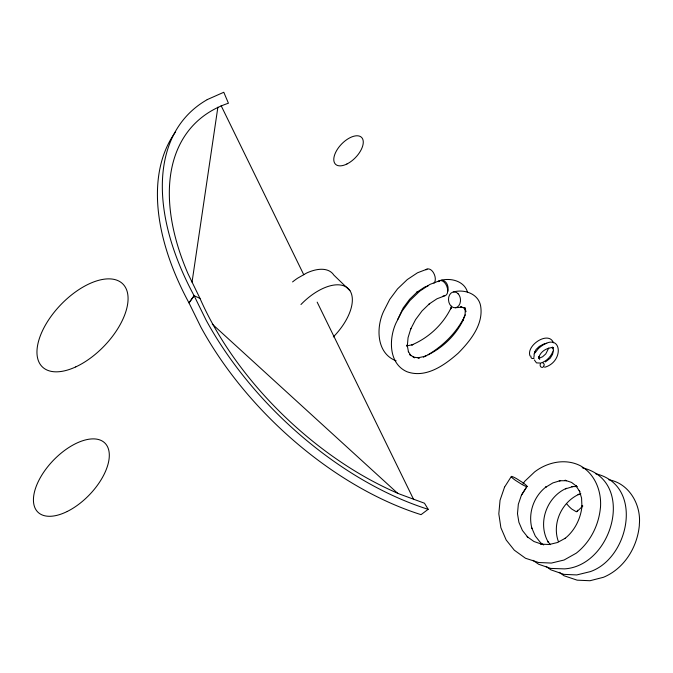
<?xml version="1.0" encoding="UTF-8"?>
<svg xmlns="http://www.w3.org/2000/svg" width="673" height="673" viewBox="0 0 673 673"><rect width="100%" height="100%" fill="white"/><g stroke="black" fill="none" stroke-linecap="round" stroke-linejoin="round"><path stroke-width="1.01" d="M530.93 356.11L530.879 356.715A2.642 2.305 -35.8 0 0 532.192 358.516L534.017 358.482M533.857 357.573L534.202 355.066M534.455 353.468L534.598 351.971L534.539 352.467L536.045 349.514L539.292 346.41L543.515 344.139L546.787 343.331M192.041 282.164L217.884 107.15M397.634 319.625L403.161 307.99L409.655 299.266L417.268 291.914L416.722 292.36L424.562 287.161L428.297 285.739M451.533 306.148L450.649 308.983L451.087 307.788C443.112 324.411 428.693 337.863 411.708 344.971L412.911 344.626L406.458 345.972M548.739 348.05L545.769 353.922L542.564 356.799L539.309 358.137M504.548 487.134L500.047 500.241L498.819 513.827L500.889 527.725L506.18 539.998L514.307 550.186L525.52 558.27L538.627 562.51L551.406 563.065L564.067 560.02L576.273 553.164C590.187 542.253 598.667 525.52 600.392 508.031L600.501 507.198C601.628 491.105 594.932 473.893 580.37 465.75C565.48 458.153 547.427 462.048 534.598 471.941L524.604 481.422L523.03 483.904M504.464 487.26L511.371 476.4L512.052 476.509A9.641 1.127 32.5 0 1 516.645 478.713L522.702 482.549A9.111 1.06 32.5 0 1 526.673 485.763L527.06 486.335L521.415 495.21L518.336 504.254L517.487 513.718L518.908 522.324L522.425 530.475L527.825 537.247L527.102 536.633L533.941 541.504L541.815 544.213L540.781 544.129L549.21 544.507L557.564 542.488L565.278 538.232L564.773 538.627C574.843 530.711 580.765 518.471 582.052 505.835L581.943 506.66L581.573 498.087L579.251 490.424L579.848 491.702L575.836 485.637L577.022 486.655L571.579 482.423L565.026 480.244L566.506 480.715L559.221 480.749L560.592 480.581L552.92 482.894L545.559 487.328L546.173 486.806C533.655 496.363 527.842 513.348 531.964 528.557L531.796 527.969L535.287 536.061L540.646 542.783L543.691 544.953M543.818 366.205C545.82 362.949 540.116 360.745 540.125 364.875A2.389 1.884 88.4 0 0 541.058 367.054L542.051 367.408A2.642 2.086 88.4 0 0 543.818 366.205M552.769 351.794C550.884 356.328 547.385 360.274 542.842 362.242M465.363 314.897C457.489 331.671 443.869 345.333 428.053 354.789M521.415 495.21L527.06 486.335M511.371 476.4L511.606 477.216A9.111 1.06 32.5 0 0 515.577 480.429L521.634 484.257A9.641 1.127 32.5 0 0 526.236 486.47L526.909 486.571M535.018 352.913L538.493 348.446M207.242 99.638A254.184 144.586 44 0 0 194.118 295.741L188.995 302.9L200.899 327.154A251.921 142.928 43.8 0 0 421.054 514.652L428.171 509.301L424.486 503.219L399.855 494.159A242.886 137.805 43.8 0 1 199.99 298.391L188.095 273.919A242.886 138.158 44 0 1 228.433 103.221L223.789 92.268L207.217 99.612M199.999 298.391L194.127 295.741L188.978 302.867A251.921 143.299 44 0 1 175.628 131.815M576.963 511.623L582.818 506.02M538.375 348.538C561.442 328.441 565.665 361.376 544.667 367.281M545.391 361.948L550.253 358.171L552.575 354.292L553.484 350.162L553.433 350.591L552.844 347.68L553.13 348.126L552.365 347.108L553.282 347.621L551.683 347.537L552.129 347.537C546.207 348.286 541.016 351.256 538.922 356.976L539.073 356.505L538.93 358.028L538.913 357.481L539.712 359.205L538.896 358.389M424.108 356.606C441.093 349.497 455.512 336.054 463.487 319.431L463.049 320.626L465.119 314.013L465.329 308.318L465.867 311.759L464.294 307.569L465.354 309.075L463.419 307.452M423.401 357.119L426.245 355.79M427.094 269.124L417.512 272.784L407.3 279.556L397.55 288.877L389.701 299.435L383.56 311.481C375.971 327.692 376.443 353.502 396.103 360.795M439.494 280.767L429.912 284.418L419.7 291.199L409.95 300.52L402.101 311.077L395.96 323.124C388.792 338.872 388.523 363.63 406.997 371.748C425.967 378.579 444.676 365.111 458.22 353.165C470.343 340.866 483.727 324.361 480.623 305.921C478.478 293.764 464.395 288.961 453.602 291.897M580.849 493.814L578.023 494.672L579.083 494.243C561.669 502.066 551.734 523.594 558.43 541.672M425.311 356.269L417.941 357.809L419.464 357.952L413.18 357.077L414.686 357.767L409.781 354.612L411.001 355.765L408.292 351.399M441.202 280.262C451.263 277.655 464.85 281.339 467.575 292.57M455.385 307.763L462.099 307.09L460.425 307.006L465.262 308.133L463.562 307.494M540.04 363.041L536.49 362.898L534.312 359.92M576.87 486.562L571.705 486.579L573.085 486.562L565.497 488.85L566.473 488.287C546.51 497.036 537.197 523.417 548.411 542.396L548.032 541.689L550.396 544.659M533.748 354.065L534.337 354.208M582.187 467.752C636.448 480.455 612.859 565.825 564.538 568.878L550.724 568.424L538.636 564.26L532.923 560.315M595.555 473.716C644.036 484.846 629.735 557.925 590.322 571.621L576.778 574.935L563.915 574.363L550.876 569.829L546.03 566.38M608.846 479.79C629.205 483.281 641.352 504.96 639.325 524.545L639.35 525.361C637.281 547.292 624.233 568.668 603.437 577.291L589.985 580.732L577.148 580.16L564.067 575.768L559.213 572.319M212.264 324.117L397.768 493.402M349.918 290.627L333.842 275.097A44.182 22.899 -46 0 0 306.56 273.07L297.466 278.286A44.182 22.899 -46 0 0 292.578 281.92M194.127 295.741L206.089 320.104A254.184 144.215 43.8 0 0 428.171 509.31M221.114 105.661L303.767 274.735M317.16 302.127L413.668 499.543M553.45 342.826C548.697 330.292 525.899 345.375 530.013 355.924M408.486 351.92L407.14 344.862L407.316 346.2L408.057 337.669L410.883 328.525L410.665 329.114L415.561 319.633L422.055 310.901L429.668 303.557L429.122 304.003L436.962 298.795L445.366 295.598A7.967 4.778 69.1 0 0 446.847 286.353L445.938 284.494A8.017 4.804 69.1 0 0 442.102 280.843L440.739 280.548A7.967 4.778 69.1 0 0 438.46 281.499M577.299 510.193A9.641 2.465 46.3 0 1 576.138 511.657L571.814 509.091A9.111 2.33 46.3 0 1 566.868 504.001M426.059 269.856A7.967 4.778 69.1 0 1 428.339 268.889L429.702 269.208A8.017 4.804 69.1 0 1 433.538 272.851L434.447 274.71A7.967 4.778 69.1 0 1 433.992 283.207M438.35 281.684A7.967 5.99 84.3 0 1 444.298 280.961L445.669 282.096A8.017 6.023 84.3 0 1 448.041 287.497L448.067 289.575A7.967 5.99 84.3 0 1 447.68 291.552M444.483 295.649A7.967 5.99 84.3 0 1 442.977 296.103M300.966 304.507A44.182 22.899 -46 0 1 348.37 288.717A44.182 22.899 -46 0 1 333.328 336.929M458.069 293.731L456.689 292.62A7.967 5.99 84.3 0 0 448.74 297.113A7.967 5.99 84.3 0 0 453.282 307.502A7.967 5.99 84.3 0 0 460.467 301.218L460.441 299.14A8.017 6.023 84.3 0 0 458.069 293.731M75.729 366.911A57.785 29.957 -46 0 0 124.934 286.547A57.785 29.957 -46 0 0 46.891 322.603A57.785 29.957 -46 0 0 75.729 366.911M346.923 163.993A18.709 9.7 -46 0 0 362.032 137.931A18.709 9.7 -46 0 0 336.635 150.542A18.709 9.7 -46 0 0 346.923 163.993M67.241 511.472A48.128 24.951 -46 0 0 106.107 444.441A48.128 24.951 -46 0 0 40.775 476.863A48.128 24.951 -46 0 0 67.241 511.472"/></g></svg>
